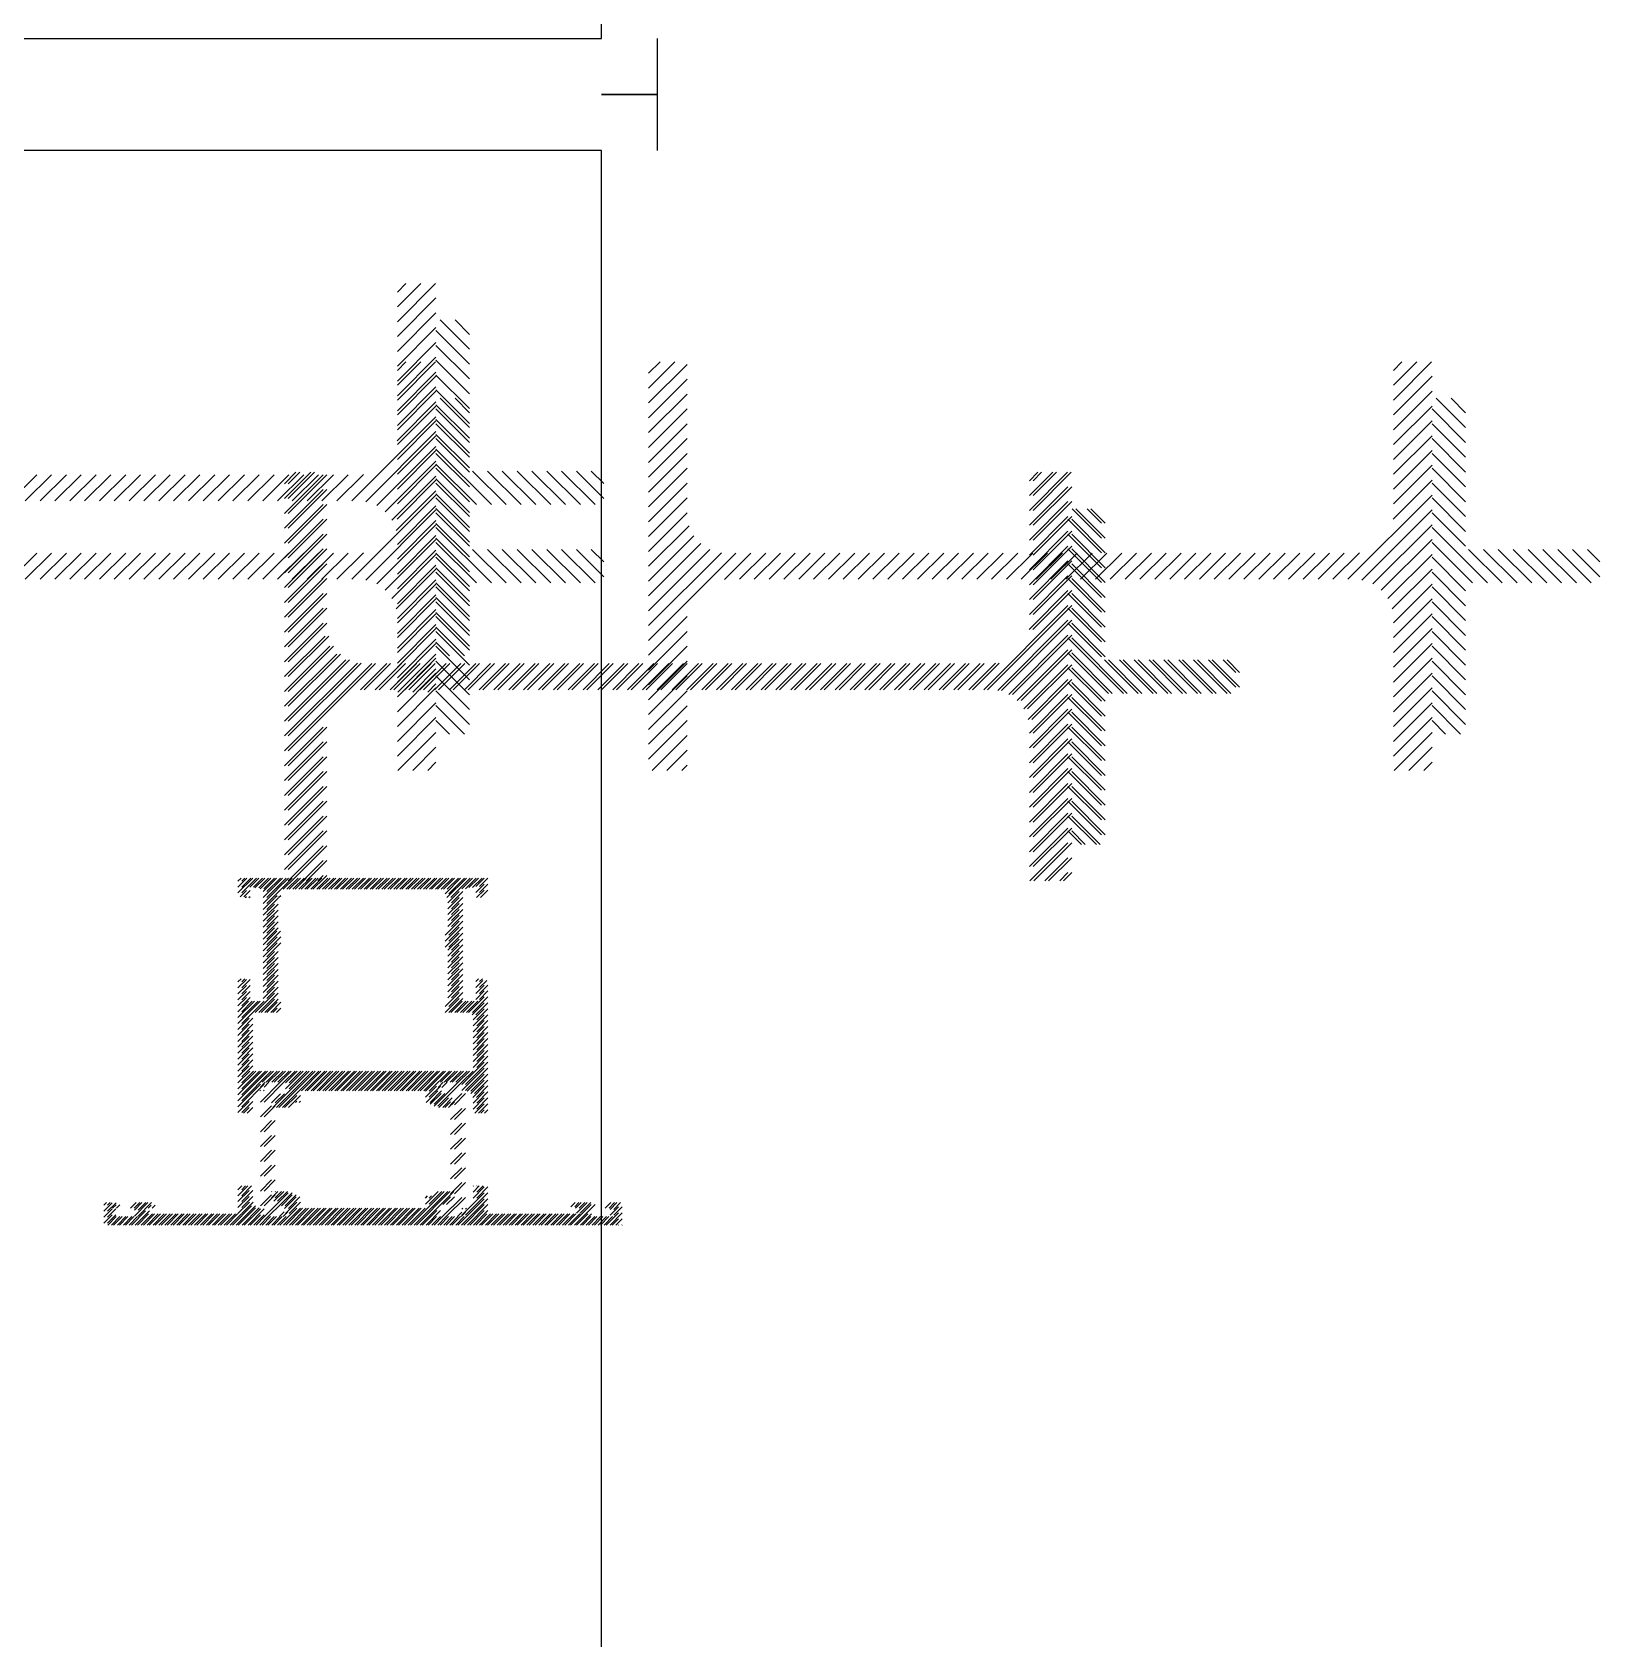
# Model space of a CAD drawing. Extents: x -0.04 to 2.29, y -0.5 to 2.03.
# Drawn here: x 1.5682 to 1.8484, y 0.3181 to 0.6052 of the extents above; entities that cross this region are included whole.
import ezdxf

# ---------------------------------------------------------------- set-up
doc = ezdxf.new("R2010")
doc.units = 0
doc.header["$LTSCALE"] = 0.1
doc.linetypes.add('AUSGEZOGEN', pattern=[0])
doc.layers.get('0').update_dxf_attribs({"linetype": 'AUSGEZOGEN'})
doc.layers.add('AUSSEN35', color=2, linetype='AUSGEZOGEN')
doc.layers.add('SCHRAFF', color=4, linetype='AUSGEZOGEN')

# ---------------------------------------------------------------- blocks, each defined once
blk = doc.blocks.new('*X')
at = {"color": 0}
for p, q in [((0.1379, 1.11368), (0.13108, 1.1205)), ((0.1379, 1.11633), (0.13373, 1.1205)), ((0.1379, 1.11898), (0.13638, 1.1205)), ((0.271, 1.11316), (0.2641, 1.12006)), ((0.271, 1.11581), (0.26631, 1.1205)), ((0.271, 1.11846), (0.26896, 1.1205)), ((0.1379, 1.11103), (0.131, 1.11793)), ((0.271, 1.11051), (0.2641, 1.11741)), ((0.125, 1.10876), (0.13024, 1.114)), ((0.125, 1.11141), (0.12759, 1.114)), ((0.1379, 1.10838), (0.131, 1.11528)), ((0.271, 1.10786), (0.2641, 1.11476)), ((0.125, 1.10611), (0.131, 1.11211)), ((0.1379, 1.10572), (0.131, 1.11262)), ((0.271, 1.10521), (0.2641, 1.11211)), ((0.125, 1.10346), (0.131, 1.10946)), ((0.1379, 1.10307), (0.131, 1.10997)), ((0.271, 1.10255), (0.2641, 1.10945)), ((0.125, 1.10081), (0.131, 1.10681)), ((0.1379, 1.10042), (0.131, 1.10732)), ((0.271, 1.0999), (0.2641, 1.1068)), ((0.125, 1.09816), (0.131, 1.10416)), ((0.1379, 1.09777), (0.131, 1.10467)), ((0.271, 1.09725), (0.2641, 1.10415)), ((0.125, 1.0955), (0.131, 1.1015)), ((0.1379, 1.09512), (0.131, 1.10202)), ((0.271, 1.0946), (0.2641, 1.1015)), ((0.125, 1.09285), (0.131, 1.09885)), ((0.13796, 1.0924), (0.131, 1.09937)), ((0.271, 1.09195), (0.2641, 1.09885)), ((0.125, 1.0902), (0.131, 1.0962)), ((0.14606, 1.08165), (0.131, 1.09671)), ((0.14354, 1.08152), (0.131, 1.09406)), ((0.271, 1.0893), (0.2641, 1.0962)), ((0.125, 1.08755), (0.131, 1.09355)), ((0.14159, 1.08082), (0.131, 1.09141)), ((0.271, 1.08399), (0.26377, 1.09122)), ((0.271, 1.08665), (0.2641, 1.09355)), ((0.1211, 1.081), (0.131, 1.0909)), ((0.12375, 1.081), (0.131, 1.08825)), ((0.14006, 1.0797), (0.131, 1.08876)), ((0.271, 1.08134), (0.2629, 1.08944)), ((0.101, 1.08211), (0.10589, 1.087)), ((0.101, 1.08476), (0.10324, 1.087)), ((0.10254, 1.081), (0.10854, 1.087)), ((0.10519, 1.081), (0.11119, 1.087)), ((0.10784, 1.081), (0.11384, 1.087)), ((0.1105, 1.081), (0.1165, 1.087)), ((0.11315, 1.081), (0.11915, 1.087)), ((0.1158, 1.081), (0.1218, 1.087)), ((0.11845, 1.081), (0.12445, 1.087)), ((0.125, 1.07959), (0.131, 1.08559)), ((0.13888, 1.07823), (0.131, 1.08611)), ((0.14872, 1.08165), (0.14395, 1.08641)), ((0.15137, 1.08165), (0.14667, 1.08635)), ((0.15402, 1.08165), (0.14932, 1.08635)), ((0.15667, 1.08165), (0.15197, 1.08635)), ((0.15932, 1.08165), (0.15462, 1.08635)), ((0.16197, 1.08165), (0.15727, 1.08635)), ((0.16463, 1.08165), (0.15993, 1.08635)), ((0.16728, 1.08165), (0.16258, 1.08635)), ((0.16993, 1.08165), (0.16523, 1.08635)), ((0.17258, 1.08165), (0.16788, 1.08635)), ((0.17523, 1.08165), (0.17053, 1.08635)), ((0.17788, 1.08165), (0.17318, 1.08635)), ((0.18054, 1.08165), (0.17584, 1.08635)), ((0.18319, 1.08165), (0.17849, 1.08635)), ((0.18584, 1.08165), (0.18114, 1.08635)), ((0.18849, 1.08165), (0.18379, 1.08635)), ((0.19114, 1.08165), (0.18644, 1.08635)), ((0.19379, 1.08165), (0.18909, 1.08635)), ((0.19645, 1.08165), (0.19175, 1.08635)), ((0.1991, 1.08165), (0.1944, 1.08635)), ((0.20175, 1.08165), (0.19705, 1.08635)), ((0.2044, 1.08165), (0.1997, 1.08635)), ((0.20705, 1.08165), (0.20235, 1.08635)), ((0.2097, 1.08165), (0.205, 1.08635)), ((0.21236, 1.08165), (0.20766, 1.08635)), ((0.21501, 1.08165), (0.21031, 1.08635)), ((0.21766, 1.08165), (0.21296, 1.08635)), ((0.22031, 1.08165), (0.21561, 1.08635)), ((0.22296, 1.08165), (0.21826, 1.08635)), ((0.22561, 1.08165), (0.22091, 1.08635)), ((0.22827, 1.08165), (0.22357, 1.08635)), ((0.23092, 1.08165), (0.22622, 1.08635)), ((0.23357, 1.08165), (0.22887, 1.08635)), ((0.23622, 1.08165), (0.23152, 1.08635)), ((0.23887, 1.08165), (0.23417, 1.08635)), ((0.24152, 1.08165), (0.23682, 1.08635)), ((0.24418, 1.08165), (0.23948, 1.08635)), ((0.24683, 1.08165), (0.24213, 1.08635)), ((0.24948, 1.08165), (0.24478, 1.08635)), ((0.25213, 1.08165), (0.24743, 1.08635)), ((0.25478, 1.08165), (0.25008, 1.08635)), ((0.25744, 1.08164), (0.25273, 1.08635)), ((0.271, 1.07074), (0.25539, 1.08635)), ((0.271, 1.07339), (0.25798, 1.08641)), ((0.271, 1.07604), (0.26004, 1.087)), ((0.271, 1.07869), (0.26166, 1.08803)), ((0.125, 1.07694), (0.131, 1.08294)), ((0.13811, 1.07635), (0.131, 1.08346)), ((0.125, 1.07429), (0.131, 1.08029)), ((0.1379, 1.0739), (0.131, 1.0808)), ((0.125, 1.07164), (0.131, 1.07764)), ((0.1379, 1.07125), (0.131, 1.07815)), ((0.125, 1.06899), (0.131, 1.07499)), ((0.1379, 1.0686), (0.131, 1.0755)), ((0.271, 1.06808), (0.26409, 1.07499)), ((0.125, 1.06634), (0.131, 1.07234)), ((0.1379, 1.06595), (0.131, 1.07285)), ((0.271, 1.06543), (0.2641, 1.07233)), ((0.125, 1.06368), (0.131, 1.06968)), ((0.1379, 1.0633), (0.131, 1.0702)), ((0.271, 1.06278), (0.2641, 1.06968)), ((0.125, 1.06103), (0.131, 1.06703)), ((0.1379, 1.06065), (0.131, 1.06755)), ((0.271, 1.06013), (0.2641, 1.06703)), ((0.125, 1.05838), (0.131, 1.06438)), ((0.1379, 1.05799), (0.131, 1.06489)), ((0.271, 1.05748), (0.2641, 1.06438)), ((0.125, 1.05573), (0.131, 1.06173)), ((0.1379, 1.05534), (0.131, 1.06224)), ((0.1379, 1.05269), (0.131, 1.05959)), ((0.271, 1.05483), (0.2641, 1.06173)), ((0.12592, 1.054), (0.131, 1.05908)), ((0.1379, 1.05004), (0.131, 1.05694)), ((0.271, 1.05217), (0.2641, 1.05907)), ((0.12857, 1.054), (0.131, 1.05643)), ((0.13779, 1.0475), (0.131, 1.05429)), ((0.271, 1.04952), (0.2641, 1.05642)), ((0.27037, 1.0475), (0.2641, 1.05377)), ((0.13514, 1.0475), (0.131, 1.05164)), ((0.26772, 1.0475), (0.2641, 1.05112)), ((0.13248, 1.0475), (0.131, 1.04898)), ((0.26507, 1.0475), (0.2641, 1.04847)), ((1.11001, 0.45134), (1.11267, 0.454)), ((1.11001, 0.4524), (1.11161, 0.454)), ((1.11001, 0.45346), (1.11055, 0.454)), ((1.11213, 0.4524), (1.11373, 0.454)), ((1.11304, 0.45225), (1.11479, 0.454)), ((1.11395, 0.45209), (1.11585, 0.454)), ((1.11451, 0.45053), (1.11797, 0.454)), ((1.11451, 0.45159), (1.11691, 0.454)), ((1.11703, 0.452), (1.11903, 0.454)), ((1.11809, 0.452), (1.12009, 0.454)), ((1.11916, 0.452), (1.12116, 0.454)), ((1.12022, 0.452), (1.12222, 0.454)), ((1.12128, 0.452), (1.12328, 0.454)), ((1.12234, 0.452), (1.12434, 0.454)), ((1.1234, 0.452), (1.1254, 0.454)), ((1.12446, 0.452), (1.12646, 0.454)), ((1.12552, 0.452), (1.12752, 0.454)), ((1.12658, 0.452), (1.12858, 0.454)), ((1.12764, 0.452), (1.12964, 0.454)), ((1.1287, 0.452), (1.1307, 0.454)), ((1.12976, 0.452), (1.13176, 0.454)), ((1.13082, 0.452), (1.13282, 0.454)), ((1.13188, 0.452), (1.13388, 0.454)), ((1.13294, 0.452), (1.13494, 0.454)), ((1.134, 0.452), (1.136, 0.454)), ((1.13507, 0.452), (1.13707, 0.454)), ((1.13613, 0.452), (1.13813, 0.454)), ((1.13719, 0.452), (1.13919, 0.454)), ((1.13825, 0.452), (1.14025, 0.454)), ((1.13931, 0.452), (1.14131, 0.454)), ((1.14037, 0.452), (1.14237, 0.454)), ((1.14143, 0.452), (1.14343, 0.454)), ((1.14249, 0.452), (1.14449, 0.454)), ((1.14355, 0.452), (1.14555, 0.454)), ((1.14461, 0.452), (1.14661, 0.454)), ((1.14567, 0.452), (1.14767, 0.454)), ((1.14673, 0.452), (1.14873, 0.454)), ((1.14701, 0.45121), (1.14979, 0.454)), ((1.14735, 0.4505), (1.15085, 0.454)), ((1.15, 0.45208), (1.15191, 0.454)), ((1.15127, 0.45229), (1.15298, 0.454)), ((1.15251, 0.45247), (1.15401, 0.45397)), ((1.11037, 0.45064), (1.11151, 0.45178)), ((1.11451, 0.44947), (1.11701, 0.45197)), ((1.11659, 0.4505), (1.11701, 0.45091)), ((1.14751, 0.44959), (1.14951, 0.45159)), ((1.15251, 0.45141), (1.15401, 0.45291)), ((1.15266, 0.4505), (1.15401, 0.45185)), ((1.11129, 0.4505), (1.11151, 0.45072)), ((1.11451, 0.44841), (1.11651, 0.45041)), ((1.11451, 0.44735), (1.11651, 0.44935)), ((1.11451, 0.44629), (1.11651, 0.44829)), ((1.14751, 0.44853), (1.14951, 0.45053)), ((1.14751, 0.44747), (1.14951, 0.44947)), ((1.14751, 0.44641), (1.14951, 0.44841)), ((1.11451, 0.44523), (1.11651, 0.44723)), ((1.11451, 0.44417), (1.11651, 0.44617)), ((1.11451, 0.44311), (1.11651, 0.44511)), ((1.14701, 0.44379), (1.14951, 0.44629)), ((1.14701, 0.44273), (1.14951, 0.44523)), ((1.14751, 0.44535), (1.14951, 0.44735)), ((1.11451, 0.44205), (1.11696, 0.4445)), ((1.11451, 0.44099), (1.11701, 0.44349)), ((1.11451, 0.43993), (1.11701, 0.44243)), ((1.14701, 0.44167), (1.14951, 0.44417)), ((1.14751, 0.44111), (1.14951, 0.44311)), ((1.11451, 0.43887), (1.11651, 0.44087)), ((1.11451, 0.43781), (1.11651, 0.43981)), ((1.14751, 0.44005), (1.14951, 0.44205)), ((1.14751, 0.43899), (1.14951, 0.44099)), ((1.14751, 0.43793), (1.14951, 0.43993)), ((1.11451, 0.43675), (1.11651, 0.43875)), ((1.11451, 0.43568), (1.11651, 0.43768)), ((1.11451, 0.43462), (1.11651, 0.43662)), ((1.14751, 0.43686), (1.14951, 0.43886)), ((1.14751, 0.4358), (1.14951, 0.4378)), ((1.14751, 0.43474), (1.14951, 0.43674)), ((1.11001, 0.43543), (1.11058, 0.436)), ((1.11001, 0.43437), (1.11151, 0.43587)), ((1.11001, 0.43331), (1.11151, 0.43481)), ((1.11001, 0.43225), (1.11151, 0.43375)), ((1.11451, 0.43356), (1.11651, 0.43556)), ((1.11451, 0.4325), (1.11651, 0.4345)), ((1.14701, 0.43106), (1.14951, 0.43356)), ((1.14751, 0.43368), (1.14951, 0.43568)), ((1.14751, 0.43262), (1.14951, 0.43462)), ((1.15251, 0.4355), (1.15301, 0.436)), ((1.15251, 0.43444), (1.15379, 0.43572)), ((1.15251, 0.43338), (1.15401, 0.43488)), ((1.15251, 0.43232), (1.15401, 0.43382)), ((1.11001, 0.43118), (1.11151, 0.43268)), ((1.11001, 0.428), (1.114, 0.432)), ((1.11001, 0.42906), (1.11294, 0.432)), ((1.11001, 0.43012), (1.11188, 0.432)), ((1.11307, 0.43), (1.11651, 0.43344)), ((1.11413, 0.43), (1.11651, 0.43238)), ((1.11519, 0.43), (1.11701, 0.43182)), ((1.11625, 0.43), (1.11701, 0.43076)), ((1.14701, 0.43), (1.14951, 0.4325)), ((1.14807, 0.43), (1.15007, 0.432)), ((1.14913, 0.43), (1.15113, 0.432)), ((1.15019, 0.43), (1.15219, 0.432)), ((1.15122, 0.42998), (1.15401, 0.43276)), ((1.15185, 0.42954), (1.15401, 0.4317)), ((1.11001, 0.42694), (1.11201, 0.42894)), ((1.11001, 0.42588), (1.11201, 0.42788)), ((1.15201, 0.42864), (1.15401, 0.43064)), ((1.15201, 0.42758), (1.15401, 0.42958)), ((1.15201, 0.42652), (1.15401, 0.42852)), ((1.11001, 0.42482), (1.11201, 0.42682)), ((1.11001, 0.42376), (1.11201, 0.42576)), ((1.15201, 0.42545), (1.15401, 0.42745)), ((1.15201, 0.42439), (1.15401, 0.42639)), ((1.15201, 0.42333), (1.15401, 0.42533)), ((1.11001, 0.4227), (1.11201, 0.4247)), ((1.11001, 0.42164), (1.11201, 0.42364)), ((1.11001, 0.42058), (1.11201, 0.42258)), ((1.15201, 0.42227), (1.15401, 0.42427)), ((1.15201, 0.42121), (1.15401, 0.42321)), ((1.15201, 0.42015), (1.15401, 0.42215)), ((1.11001, 0.41952), (1.11201, 0.42152)), ((1.11001, 0.41846), (1.11201, 0.42046)), ((1.11001, 0.41421), (1.11529, 0.4195)), ((1.11001, 0.41527), (1.11423, 0.4195)), ((1.11001, 0.41634), (1.11317, 0.4195)), ((1.11001, 0.4174), (1.11211, 0.4195)), ((1.11435, 0.4175), (1.11635, 0.4195)), ((1.11541, 0.4175), (1.11741, 0.4195)), ((1.11622, 0.413), (1.12272, 0.4195)), ((1.11648, 0.4175), (1.11848, 0.4195)), ((1.11728, 0.413), (1.12378, 0.4195)), ((1.11754, 0.4175), (1.11954, 0.4195)), ((1.11848, 0.41632), (1.12166, 0.4195)), ((1.11851, 0.41741), (1.1206, 0.4195)), ((1.12134, 0.416), (1.12484, 0.4195)), ((1.1224, 0.416), (1.1259, 0.4195)), ((1.12346, 0.416), (1.12696, 0.4195)), ((1.12452, 0.416), (1.12802, 0.4195)), ((1.12558, 0.416), (1.12908, 0.4195)), ((1.12664, 0.416), (1.13014, 0.4195)), ((1.1277, 0.416), (1.1312, 0.4195)), ((1.12876, 0.416), (1.13226, 0.4195)), ((1.12982, 0.416), (1.13332, 0.4195)), ((1.13088, 0.416), (1.13438, 0.4195)), ((1.13195, 0.416), (1.13545, 0.4195)), ((1.13301, 0.416), (1.13651, 0.4195)), ((1.13407, 0.416), (1.13757, 0.4195)), ((1.13513, 0.416), (1.13863, 0.4195)), ((1.13619, 0.416), (1.13969, 0.4195)), ((1.13725, 0.416), (1.14075, 0.4195)), ((1.13831, 0.416), (1.14181, 0.4195)), ((1.13937, 0.416), (1.14287, 0.4195)), ((1.14043, 0.416), (1.14393, 0.4195)), ((1.14149, 0.416), (1.14499, 0.4195)), ((1.14255, 0.416), (1.14605, 0.4195)), ((1.14351, 0.41589), (1.14711, 0.4195)), ((1.14617, 0.4175), (1.14817, 0.4195)), ((1.14723, 0.4175), (1.14923, 0.4195)), ((1.14829, 0.4175), (1.15029, 0.4195)), ((1.14936, 0.4175), (1.15136, 0.4195)), ((1.15001, 0.41709), (1.15401, 0.42109)), ((1.15001, 0.41603), (1.15401, 0.42003)), ((1.11001, 0.41315), (1.11401, 0.41715)), ((1.11401, 0.41397), (1.11754, 0.4175)), ((1.11401, 0.41662), (1.11488, 0.4175)), ((1.14351, 0.41483), (1.14551, 0.41683)), ((1.14576, 0.41656), (1.1467, 0.4175)), ((1.14697, 0.41512), (1.14936, 0.4175)), ((1.15097, 0.41593), (1.15401, 0.41897)), ((1.15161, 0.41551), (1.15401, 0.41791)), ((1.15197, 0.41481), (1.15401, 0.41685)), ((1.11001, 0.41209), (1.11201, 0.41409)), ((1.11391, 0.416), (1.11401, 0.41609)), ((1.11601, 0.41385), (1.11763, 0.41547)), ((1.11834, 0.413), (1.12051, 0.41517)), ((1.12029, 0.41389), (1.12051, 0.41411)), ((1.14366, 0.41392), (1.1457, 0.41597)), ((1.14437, 0.41357), (1.14631, 0.41552)), ((1.14507, 0.41322), (1.14697, 0.41512)), ((1.14592, 0.413), (1.14764, 0.41472)), ((1.14698, 0.413), (1.14801, 0.41403)), ((1.14801, 0.4135), (1.15001, 0.4155)), ((1.15201, 0.41379), (1.15401, 0.41579)), ((1.15201, 0.41273), (1.15401, 0.41473)), ((1.15234, 0.412), (1.15401, 0.41367)), ((1.11098, 0.412), (1.11201, 0.41303)), ((1.11401, 0.41132), (1.11601, 0.41332)), ((1.11401, 0.40867), (1.11601, 0.41067)), ((1.14801, 0.41085), (1.15001, 0.41285)), ((1.1534, 0.412), (1.15401, 0.41261)), ((1.11401, 0.40602), (1.11601, 0.40802)), ((1.14801, 0.4082), (1.15001, 0.4102)), ((1.11401, 0.40336), (1.11601, 0.40536)), ((1.14801, 0.40555), (1.15001, 0.40755)), ((1.14801, 0.40289), (1.15001, 0.40489)), ((1.11401, 0.40071), (1.11601, 0.40271)), ((1.14801, 0.40024), (1.15001, 0.40224)), ((1.11401, 0.39806), (1.11601, 0.40006)), ((1.14801, 0.39759), (1.15001, 0.39959)), ((1.11001, 0.3983), (1.1107, 0.399)), ((1.11001, 0.39724), (1.11176, 0.399)), ((1.11001, 0.39618), (1.11201, 0.39818)), ((1.11001, 0.39512), (1.11201, 0.39712)), ((1.11401, 0.39541), (1.11601, 0.39741)), ((1.11601, 0.39794), (1.11607, 0.398)), ((1.11601, 0.39688), (1.11713, 0.398)), ((1.11643, 0.39624), (1.11819, 0.398)), ((1.1171, 0.39585), (1.119, 0.39775)), ((1.11776, 0.39545), (1.11971, 0.3974)), ((1.11835, 0.39498), (1.12042, 0.39705)), ((1.14083, 0.392), (1.14683, 0.398)), ((1.14189, 0.392), (1.14789, 0.398)), ((1.14351, 0.39574), (1.14577, 0.398)), ((1.14351, 0.3968), (1.1439, 0.3972)), ((1.14657, 0.3935), (1.15001, 0.39694)), ((1.14661, 0.39566), (1.14801, 0.39706)), ((1.14931, 0.392), (1.15401, 0.3967)), ((1.15001, 0.39376), (1.15401, 0.39776)), ((1.15201, 0.39894), (1.15207, 0.399)), ((1.15201, 0.39788), (1.15313, 0.399)), ((1.15201, 0.39682), (1.15401, 0.39882)), ((1.08601, 0.39552), (1.08649, 0.396)), ((1.08601, 0.39446), (1.08754, 0.39599)), ((1.08601, 0.3934), (1.08751, 0.3949)), ((1.08601, 0.39234), (1.08751, 0.39384)), ((1.08673, 0.392), (1.08823, 0.3935)), ((1.08761, 0.395), (1.08824, 0.39563)), ((1.08779, 0.392), (1.08929, 0.3935)), ((1.08885, 0.392), (1.09035, 0.3935)), ((1.08991, 0.392), (1.09141, 0.3935)), ((1.09079, 0.395), (1.09179, 0.396)), ((1.09098, 0.392), (1.09351, 0.39453)), ((1.09151, 0.39359), (1.09391, 0.396)), ((1.09151, 0.39465), (1.09285, 0.396)), ((1.09204, 0.392), (1.09404, 0.394)), ((1.0931, 0.392), (1.0951, 0.394)), ((1.09398, 0.395), (1.09451, 0.39553)), ((1.09416, 0.392), (1.09616, 0.394)), ((1.09522, 0.392), (1.09722, 0.394)), ((1.09628, 0.392), (1.09828, 0.394)), ((1.09734, 0.392), (1.09934, 0.394)), ((1.0984, 0.392), (1.1004, 0.394)), ((1.09946, 0.392), (1.10146, 0.394)), ((1.10052, 0.392), (1.10252, 0.394)), ((1.10158, 0.392), (1.10358, 0.394)), ((1.10264, 0.392), (1.10464, 0.394)), ((1.1037, 0.392), (1.1057, 0.394)), ((1.10476, 0.392), (1.10676, 0.394)), ((1.10582, 0.392), (1.10782, 0.394)), ((1.10688, 0.392), (1.10888, 0.394)), ((1.10795, 0.392), (1.10995, 0.394)), ((1.10901, 0.392), (1.11245, 0.39544)), ((1.11001, 0.39406), (1.11206, 0.39611)), ((1.11007, 0.392), (1.11312, 0.39505)), ((1.11113, 0.392), (1.11401, 0.39488)), ((1.11219, 0.392), (1.11401, 0.39382)), ((1.11325, 0.392), (1.11475, 0.3935)), ((1.11431, 0.392), (1.11581, 0.3935)), ((1.11475, 0.3935), (1.1171, 0.39585)), ((1.11537, 0.392), (1.11687, 0.3935)), ((1.11643, 0.392), (1.11793, 0.3935)), ((1.1174, 0.3935), (1.11827, 0.39437)), ((1.11749, 0.392), (1.12051, 0.39502)), ((1.11851, 0.39408), (1.12051, 0.39608)), ((1.11855, 0.392), (1.12155, 0.395)), ((1.11961, 0.392), (1.12261, 0.395)), ((1.12067, 0.392), (1.12367, 0.395)), ((1.12173, 0.392), (1.12473, 0.395)), ((1.12279, 0.392), (1.12579, 0.395)), ((1.12386, 0.392), (1.12686, 0.395)), ((1.12492, 0.392), (1.12792, 0.395)), ((1.12598, 0.392), (1.12898, 0.395)), ((1.12704, 0.392), (1.13004, 0.395)), ((1.1281, 0.392), (1.1311, 0.395)), ((1.12916, 0.392), (1.13216, 0.395)), ((1.13022, 0.392), (1.13322, 0.395)), ((1.13128, 0.392), (1.13428, 0.395)), ((1.13234, 0.392), (1.13534, 0.395)), ((1.1334, 0.392), (1.1364, 0.395)), ((1.13446, 0.392), (1.13746, 0.395)), ((1.13552, 0.392), (1.13852, 0.395)), ((1.13658, 0.392), (1.13958, 0.395)), ((1.13764, 0.392), (1.14064, 0.395)), ((1.1387, 0.392), (1.1417, 0.395)), ((1.13977, 0.392), (1.14277, 0.395)), ((1.14295, 0.392), (1.14552, 0.39457)), ((1.14401, 0.392), (1.14551, 0.3935)), ((1.14507, 0.392), (1.14657, 0.3935)), ((1.14613, 0.392), (1.14763, 0.3935)), ((1.14719, 0.392), (1.14869, 0.3935)), ((1.14825, 0.392), (1.14975, 0.3935)), ((1.14922, 0.3935), (1.15001, 0.39429)), ((1.15001, 0.39482), (1.15019, 0.395)), ((1.15037, 0.392), (1.15401, 0.39564)), ((1.15143, 0.392), (1.15401, 0.39457)), ((1.15249, 0.392), (1.15449, 0.394)), ((1.15355, 0.392), (1.15555, 0.394)), ((1.15461, 0.392), (1.15661, 0.394)), ((1.15568, 0.392), (1.15768, 0.394)), ((1.15674, 0.392), (1.15874, 0.394)), ((1.1578, 0.392), (1.1598, 0.394)), ((1.15886, 0.392), (1.16086, 0.394)), ((1.15992, 0.392), (1.16192, 0.394)), ((1.16098, 0.392), (1.16298, 0.394)), ((1.16204, 0.392), (1.16404, 0.394)), ((1.1631, 0.392), (1.1651, 0.394)), ((1.16416, 0.392), (1.16616, 0.394)), ((1.16522, 0.392), (1.16722, 0.394)), ((1.16628, 0.392), (1.16828, 0.394)), ((1.16734, 0.392), (1.16934, 0.394)), ((1.1684, 0.392), (1.1704, 0.394)), ((1.16946, 0.392), (1.17315, 0.39568)), ((1.16951, 0.39523), (1.17028, 0.396)), ((1.17034, 0.395), (1.17134, 0.396)), ((1.17051, 0.3941), (1.1724, 0.396)), ((1.17052, 0.392), (1.17251, 0.39398)), ((1.17159, 0.392), (1.17309, 0.3935)), ((1.17265, 0.392), (1.17415, 0.3935)), ((1.17371, 0.392), (1.17521, 0.3935)), ((1.17477, 0.392), (1.17627, 0.3935)), ((1.17565, 0.395), (1.17665, 0.396)), ((1.17583, 0.392), (1.17801, 0.39418)), ((1.17651, 0.3948), (1.17771, 0.396)), ((1.17651, 0.39374), (1.17801, 0.39524)), ((1.17689, 0.392), (1.17801, 0.39312)), ((1.17795, 0.392), (1.17801, 0.39206))]:
    blk.add_line(p, q, dxfattribs=at)

msp = doc.modelspace()

# ---------------------------------------------------------------- linework, layer by layer
at = {"layer": 'AUSSEN35', "color": 0}
for p, q in [((1.67, 0.604), (1.67, 1.178)), ((0.85, 0.604), (1.67, 0.604)), ((1.67, 0.584), (0.85, 0.584)), ((1.67, 0.01), (1.67, 0.584))]:
    msp.add_line(p, q, dxfattribs=at)
for points in [[(1.67, 0.594), (1.68, 0.594), (1.68, 0.604)], [(1.68, 0.584), (1.68, 0.594), (1.67, 0.594)]]:
    msp.add_lwpolyline(points, dxfattribs=at)

# ---------------------------------------------------------------- block references
at = {"layer": 'SCHRAFF', "color": 0}
for p in [(0.495, 0), (0.495, 0), (0.495, 0), (0.495, 0), (0.495, 0), (0.49567, 0)]:
    msp.add_blockref('*X', p, dxfattribs=at)
at = {"layer": 'SCHRAFF', "color": 0, "xscale": -1}
for p in [(1.77139, -0.56027), (1.77139, -0.57427), (1.94939, -0.57427), (1.88433, -0.594), (1.885, -0.594)]:
    msp.add_blockref('*X', p, dxfattribs=at)

doc.saveas('drawing.dxf')
